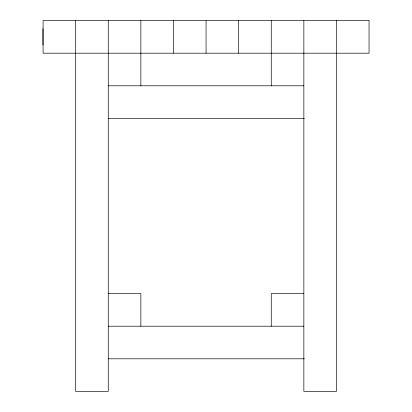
<?xml version="1.0" encoding="UTF-8"?>
<svg xmlns="http://www.w3.org/2000/svg" width="412" height="412" viewBox="0 0 412 412"><rect width="100%" height="100%" fill="white"/><g stroke="black" fill="none" stroke-linecap="round" stroke-linejoin="round"><path stroke-width="0.62" d="M108.268 85.794L303.855 85.794M108.428 118.393L304.334 118.393M108.268 293.607L140.868 293.607L140.868 326.206M303.855 293.607L271.256 293.607L271.256 326.206M108.268 326.206L303.855 326.206M108.428 358.801L304.334 358.801M336.455 20.6L336.455 391.4L303.855 391.4L303.855 20.6M271.256 20.6L271.256 85.794M238.661 20.6L238.661 53.2M206.062 20.6L206.062 53.2M173.462 20.6L173.462 53.2M140.868 20.6L140.868 85.794M108.268 20.6L108.268 391.4L75.669 391.4L75.669 20.6M42.951 28.747L42.951 45.047M369.049 20.6L43.075 20.6L43.075 53.2L369.049 53.2L369.049 20.6"/></g></svg>
